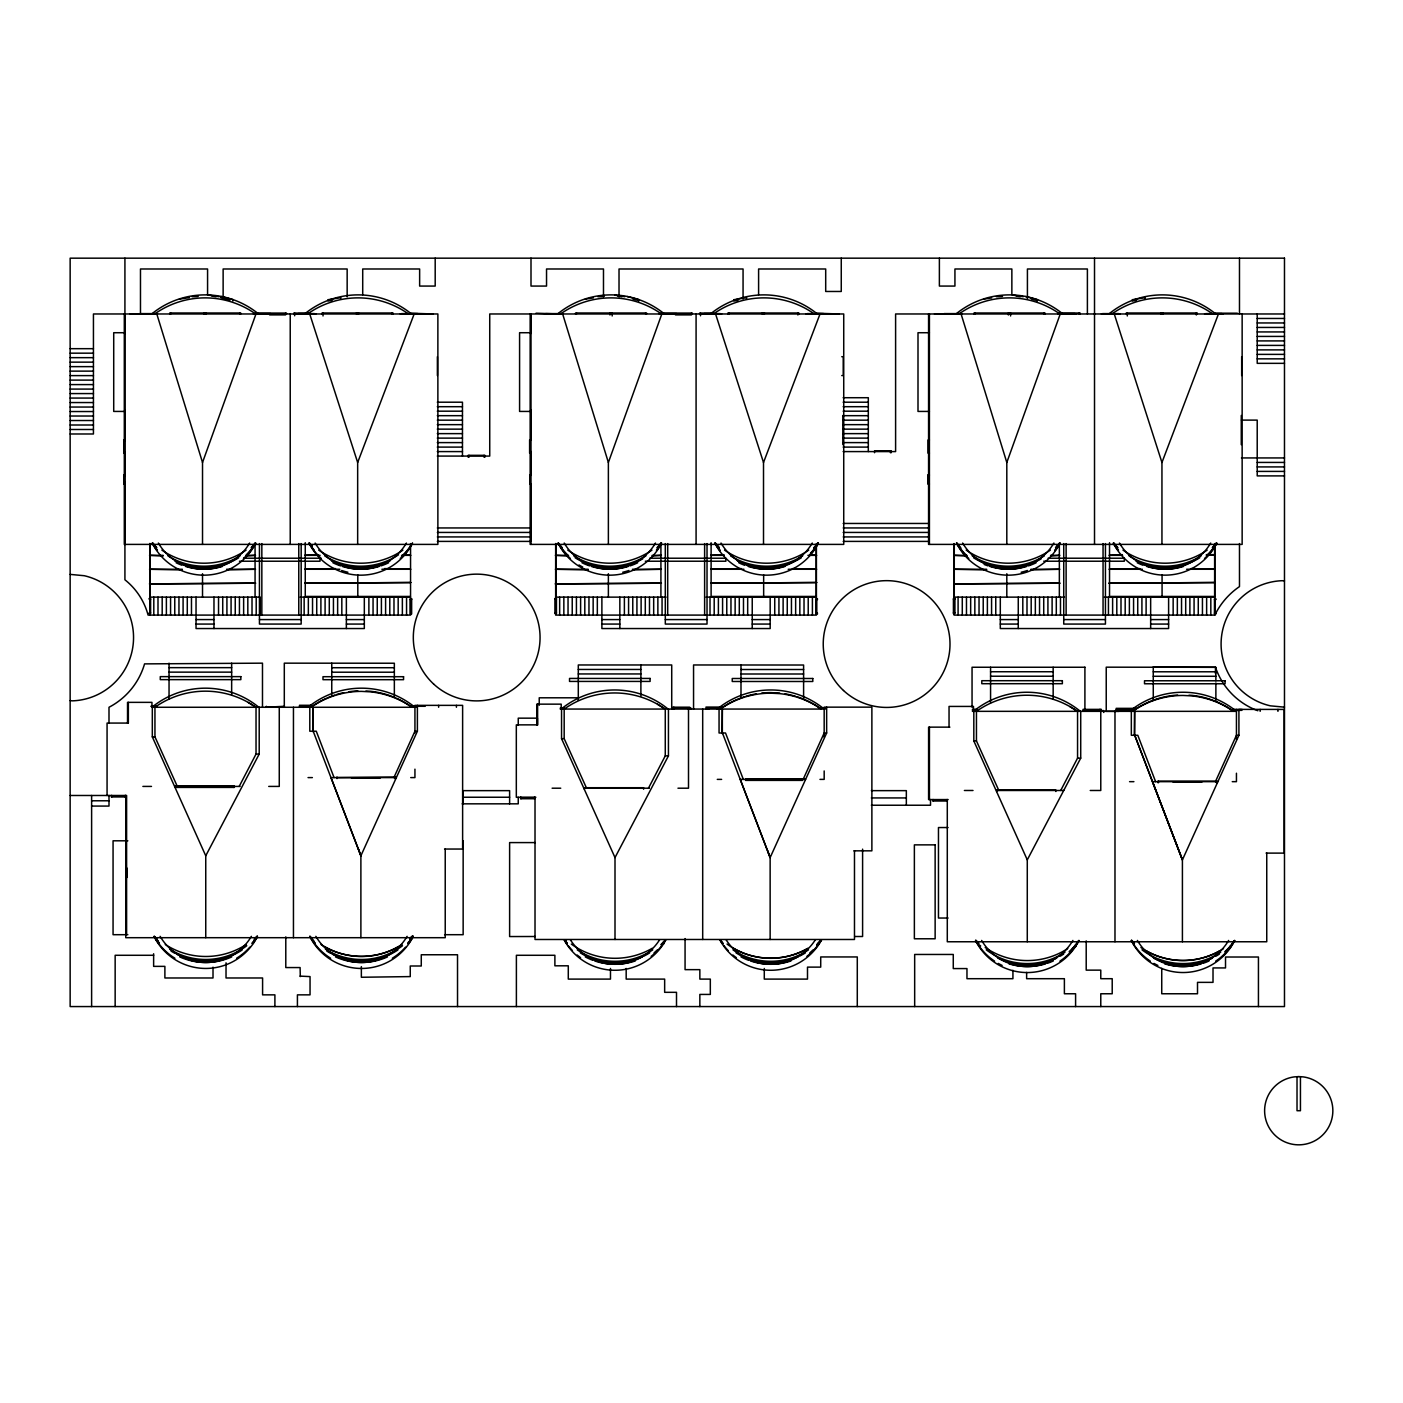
<?xml version="1.0" encoding="UTF-8"?>
<svg xmlns="http://www.w3.org/2000/svg" width="1403" height="1403" viewBox="0 0 1403 1403"><rect width="100%" height="100%" fill="white"/><g stroke="black" fill="none" stroke-linecap="round" stroke-linejoin="round"><path stroke-width="1.5" d="M221.06 297.804L221.393 296.559L233.249 299.681L232.916 300.926M222.358 298.137L229.846 299.786M638.768 300.926L639.102 299.681L627.246 296.559M1037.203 300.926L1037.518 299.681L1025.681 296.559M202.523 544.399L202.523 462.499L255.977 313.974M608.376 544.399L608.376 462.499L661.83 313.974M1006.81 544.399L1006.81 462.499L1060.247 313.974M357.66 544.399L357.66 462.499L414.166 313.974M763.513 544.399L763.513 462.499L820.018 313.974M1161.947 544.399L1161.947 462.499L1218.453 313.974M393.892 777.595L414.937 731.209L417.392 731.209L417.392 705.358M360.887 937.695L360.887 855.795L417.392 731.209M803.147 779.384L824.175 732.997L826.648 732.997L826.648 707.147M770.142 939.484L770.142 857.584L826.648 732.997M1215.419 781.664L1236.446 735.277L1238.919 735.277L1238.919 709.427M1182.413 941.764L1182.413 859.864L1238.919 735.277M239.194 786.417L256.03 754.06L256.03 707.27M648.449 788.205L665.268 755.866L665.268 709.059M1060.721 790.485L1077.557 758.146L1077.557 711.339L1069.805 706.533M205.75 937.695L205.75 855.795L259.204 754.06L259.204 707.27M615.005 939.484L615.005 857.584L668.442 755.866L668.442 709.059M1027.277 941.764L1027.277 859.864L1080.713 758.146L1080.713 711.339M156.014 939.782L156.785 938.625M565.269 941.571L566.04 940.431M978.312 942.693L977.54 943.851L980.679 945.955M409.641 938.554L412.57 935.994A74.254 74.254 0 0 1 409.746 938.677M123.938 484.123L123.938 474.898L123.938 484.123L125.13 483.93M529.79 484.123L529.79 474.898L529.79 484.123L531 483.93M127.164 877.419L127.164 868.194M928.225 484.123L928.225 474.898L928.225 484.123L929.417 483.93M398.645 946.516C376.109 959.634 346.874 959.634 324.321 946.516M1072.471 948.182L1075.855 946.499L1075.242 945.271M1220.172 950.603C1197.618 963.721 1168.383 963.721 1145.848 950.603M179.374 299.172L189.475 297.594M340.087 297.822L327.969 299.716L328.179 300.979L332.213 300.347M585.226 299.172L593.311 297.91M745.94 297.822L733.839 299.716L734.032 300.979L738.066 300.347M983.661 299.172L991.728 297.91M1144.357 297.822L1132.256 299.716L1132.449 300.979L1136.483 300.347M192.088 296.734L198.209 296.419M597.941 296.734L604.062 296.419M996.376 296.734L1002.496 296.419M262.484 707.34L262.484 663.163L144.562 663.882A71.343 71.343 0 0 1 108.996 707.27L108.996 723.334M535.262 936.502L509.622 936.555L509.622 842.589L535.262 842.589M255.381 313.079L286.458 313.079L286.458 313.974M308.678 313.079L293.771 313.079L293.771 313.974M661.234 313.079L692.31 313.079L692.31 313.974M713.443 313.079L699.623 313.079L699.623 313.974M1058.984 313.027L1080.117 313.027L1080.117 313.974M130.198 313.974L153.102 313.974M410.342 313.202L433.141 313.974M536.051 313.202L558.955 313.974M816.195 313.202L839.099 313.974M1214.612 313.202L1237.323 313.202M1284.482 313.974L895.605 313.974L895.605 451.591L843.15 451.591M269.586 314.886L285.563 314.886L285.563 313.079M675.439 314.886L691.433 314.886L691.433 313.079M1257.211 318.463L1284.482 318.463M1257.211 322.953L1284.482 322.953M1257.211 327.443L1284.482 327.443M1257.211 331.932L1284.482 331.932M125.13 332.721L113.713 332.721L113.713 411.43L125.13 411.43M531 332.721L519.584 332.721L519.584 411.43L531 411.43M929.417 332.721L918 332.721L918 411.43L929.417 411.43M1257.211 336.422L1284.482 336.422M1257.211 340.911L1284.482 340.911M1257.211 345.401L1284.482 345.401M70.15 348.681L93.44 348.681M1257.211 349.891L1284.482 349.891M70.15 353.17L93.44 353.17M1257.211 354.38L1284.482 354.38M841.765 356.713L843.238 356.713L843.238 375.566L841.765 375.566M70.15 357.66L93.44 357.66M1257.211 358.852L1284.482 358.852M70.15 362.149L93.44 362.149M1284.482 363.342L1257.211 363.342L1257.211 313.974M70.15 366.639L93.44 366.639M70.15 371.129L93.44 371.129M70.15 375.618L93.44 375.618M70.15 380.108L93.44 380.108M70.15 384.597L93.44 384.597M70.15 389.087L93.44 389.087M70.15 393.577L93.44 393.577M843.15 397.715L868.317 397.715L868.317 451.591M70.15 398.066L93.44 398.066M437.298 402.205L462.464 402.205L462.464 456.08M843.15 402.205L868.317 402.205M70.15 402.556L93.44 402.556M437.298 406.695L462.464 406.695M843.15 406.695L868.317 406.695M70.15 407.045L93.44 407.045M437.298 411.184L462.464 411.184M843.15 411.184L868.317 411.184M70.15 411.535L93.44 411.535M437.298 415.674L462.464 415.674M843.15 415.674L868.317 415.674M70.15 416.025L93.44 416.025M1241.445 420.111L1257.211 420.111L1257.211 475.898L1284.482 475.898M437.298 420.163L462.464 420.163M843.15 420.163L868.317 420.163M70.15 420.514L93.44 420.514M437.298 424.653L462.464 424.653M843.15 424.653L868.317 424.653M70.15 425.004L93.44 425.004M437.298 429.143L462.464 429.143M843.15 429.143L868.317 429.143M70.15 429.493L93.44 429.493M437.298 433.632L462.464 433.632M843.15 433.632L868.317 433.632M70.15 433.983L93.44 433.983L93.44 313.974L437.876 313.974L437.876 544.399L124.306 544.399L124.306 313.974M437.298 438.122L462.464 438.122M843.15 438.122L868.317 438.122M125.13 439.963L123.745 439.963L123.745 453.151L125.13 453.151M531 439.963L529.615 439.963L529.615 453.151L531 453.151M929.417 439.963L928.032 439.963L928.032 453.151L929.417 453.151M437.298 442.611L462.464 442.611M843.15 442.611L868.317 442.611M437.298 447.101L462.464 447.101M843.15 447.101L868.317 447.101M437.298 451.591L462.464 451.591M437.298 456.08L489.735 456.08L489.735 313.974L843.729 313.974L843.729 544.399L530.159 544.399L530.159 313.974M1241.445 457.939L1284.482 457.939M1257.211 462.429L1284.482 462.429M1257.211 466.918L1284.482 466.918M1257.211 471.408L1284.482 471.408M123.938 475.091L125.13 475.091M529.79 475.091L531 475.091M928.225 475.091L929.417 475.091M843.203 523.459L929.207 523.459M437.333 527.949L530.772 527.949M843.203 527.949L929.207 527.949M437.368 532.438L530.772 532.438M843.203 532.438L929.207 532.438M437.368 536.928L530.772 536.928M843.203 536.928L929.207 536.928M437.333 541.4L530.772 541.4L530.772 484.193M843.203 541.4L929.207 541.4L929.207 484.175M317.92 554.659L304.784 555.342L320.112 555.342M403.766 554.659L410.798 555.342L401.591 555.342M723.79 554.659L710.655 555.342L724.246 555.342M809.636 554.659L816.651 555.342L807.9 555.342M1122.207 554.659L1109.072 555.342L1122.663 555.342M1206.334 554.659L1215.086 554.659L1206.334 555.342M163.116 555.342L149.525 555.342L163.116 556.026M246.314 555.342L255.539 555.342L246.314 556.026M568.513 555.342L555.378 555.342L568.513 556.026M652.167 555.342L661.392 555.342L652.167 556.026M966.93 555.342L953.794 555.342L966.93 556.026M1050.584 555.342L1059.809 555.342L1050.584 556.026M243.806 558.219L320.007 558.219L320.007 561.218L239.457 561.218M649.659 558.219L725.86 558.219L725.86 561.218L645.31 561.218M1048.076 558.219L1124.294 558.219L1124.294 561.218L1043.727 561.218M335.44 568.583L304.784 569.267L339.824 569.267M384.527 568.583L410.798 569.267L381.879 569.267M741.293 568.583L710.655 569.267L743.941 569.267M792.572 568.583L816.651 569.267L788.205 569.267M1139.727 568.583L1109.072 569.267L1142.375 569.267M1191.007 568.583L1215.086 569.267L1186.622 569.267M182.355 569.267L149.525 569.267L182.355 569.951M226.602 569.267L255.539 569.267L226.602 569.951M588.208 569.267L555.378 569.267L588.208 569.951M632.472 569.267L661.392 569.267L632.472 569.951M986.642 569.267L953.794 569.267L986.642 569.951M1030.889 569.267L1059.809 569.267L1030.889 569.951M410.342 596.45L305.258 596.45L305.258 542.715M149.805 597.134L260.221 597.134L260.221 615.093M300.137 597.134L410.553 597.134M555.658 597.134L666.074 597.134M705.99 597.134L816.406 597.134M954.075 597.134L1064.491 597.134M1104.424 597.134L1214.84 597.134M149.156 598.467L150.595 598.467L150.595 613.585L149.156 613.585M817.493 598.818L816.055 598.818L816.055 613.935L817.493 613.935M1215.91 598.818L1214.472 598.818L1214.472 613.935L1215.91 613.935M149.156 599.221L150.595 599.221M555.009 599.221L556.447 599.221M953.426 599.221L954.864 599.221M410.202 599.572L411.64 599.572M816.055 599.572L817.493 599.572M1214.472 599.572L1215.91 599.572M149.156 612.83L150.595 612.83M555.009 612.83L556.447 612.83M953.426 612.83L954.864 612.83M816.055 613.181L817.493 613.181M1214.472 613.181L1215.91 613.181M1239.48 543.557L1239.48 586.594A73.482 73.482 0 0 0 1214.84 615.093L954.075 615.093L954.075 543.557M196.034 619.582L213.975 619.582M259.45 619.582L301.171 619.582M346.366 619.582L364.324 619.582M601.887 619.582L619.845 619.582M665.303 619.582L707.024 619.582M752.236 619.582L770.177 619.582M1000.304 619.582L1018.262 619.582M1063.737 619.582L1105.441 619.582M1150.653 619.582L1168.611 619.582M196.034 624.072L213.975 624.072M346.366 624.072L364.324 624.072M601.887 624.072L619.845 624.072M752.236 624.072L770.177 624.072M1000.304 624.072L1018.262 624.072M1150.653 624.072L1168.611 624.072M1084.905 667.249L972.051 667.249L972.051 707.147M169.044 667.653L231.653 667.653M331.757 667.723L394.348 667.723M578.299 669.459L640.89 669.459M740.994 669.512L803.603 669.512M990.571 671.739L1053.162 671.739M1153.266 671.791L1215.875 671.791M169.044 672.142L231.653 672.142M331.757 672.212L394.348 672.212M578.299 673.949L640.89 673.949M740.994 674.001L803.603 674.001M990.571 676.228L1053.162 676.228M1153.266 676.281L1215.875 676.281M578.299 697.8L539.226 697.8L539.226 705.271M311.659 705.288L299.505 705.288L299.505 707.27M150.84 706.288L156.662 706.288M284.441 706.288L265.535 707.27M312.939 706.288L300.891 706.288L300.891 707.27M411.289 706.288L425.197 706.288M722.194 707.077L706.007 707.077L706.007 709.059M127.533 723.071L127.533 702.359L151.945 702.359L151.945 707.27L416.638 707.27M672.984 707.936L689.68 707.936M560.218 708.094L564.234 708.094M672.879 708.094L690.942 708.094L690.942 709.059M719.441 708.094L707.393 708.094L707.393 709.059M821.001 708.094L825.28 708.094M1136.412 708.357L1116.174 708.357L1116.174 710.339L1133.606 710.339M560.218 709.059L825.28 709.059M972.384 709.374L977.207 709.374M1133.606 709.374L1117.56 709.374L1117.56 710.339M1232.22 709.374L1284.148 709.427L1284.148 853.112L1266.085 853.112M1116.174 709.848L1117.928 710.339M972.384 710.339L976.4 710.339M1232.22 710.339L1241.865 710.339L1241.865 709.374M1087.062 710.602L1103.758 710.602L1103.758 712.461M972.402 711.339L1236.446 711.339A84.355 84.355 0 0 0 1129.555 711.339M949.884 727.14L928.593 727.14L928.593 799.57L948.13 799.57M152.313 707.27L152.313 736.856L154.944 736.856L177.322 786.417M561.551 709.059L561.551 738.662L564.181 738.662L586.577 788.205M973.822 711.339L973.822 740.942L976.453 740.942L998.848 790.485M256.03 754.06L259.204 754.06M665.268 755.866L668.442 755.866M1077.557 758.146L1080.713 758.146M395.523 777.087L336.317 777.595M308.046 777.595L312.378 777.595M396.365 777.595L331.003 777.595L360.887 855.795L358.414 849.043M410.728 777.595L414.937 777.595L414.937 769.16M351.452 777.928L380.388 777.928M804.778 778.875L745.572 778.875L745.572 780.384L802.656 780.384M717.284 779.384L721.633 779.384M805.603 779.384L740.24 779.384L770.142 857.584L767.669 850.832M819.966 779.384L824.175 779.384L824.175 770.948M1129.555 781.664L1133.905 781.664M1217.874 781.664L1152.512 781.664L1182.413 859.864L1134.729 735.277L1182.413 859.864M1232.255 781.664L1236.446 781.664L1236.446 773.228M1172.978 782.015L1201.915 782.015M142.878 786.417L151.489 786.417M175.147 786.417L240.071 786.417M268.727 786.417L279.267 786.417L279.267 707.27M552.116 788.205L560.744 788.205M584.385 788.205L649.308 788.205M677.965 788.205L688.505 788.205L688.505 709.059M871.351 790.643L906.338 790.643L906.338 805.234M964.387 790.485L973.016 790.485M996.674 790.485L1063.772 790.485M1090.236 790.485L1100.776 790.485L1100.776 711.339M70.15 795.483L126.603 795.483L126.603 934.696M463.148 797.237L509.622 797.237M535.858 797.29L516.322 797.29L516.322 724.86L537.612 724.86L537.612 704.148M520.601 797.641L534.771 797.641M871.351 797.939L906.338 797.939M91.616 800.78L108.996 800.78M462.148 803.831L518.251 803.831L518.251 797.29M871.351 805.234L930.522 805.234L930.522 799.57M91.616 806.076L108.996 806.076L108.996 795.483M948.06 827.542L938.467 827.542L938.467 918.036L948.06 918.036M127.848 840.8L113.064 840.8L113.064 934.696L127.848 934.696M444.558 849.043L462.622 849.043L462.622 705.358L414.937 705.358L414.937 732.84M853.813 850.832L871.877 850.832L871.877 707.147L824.175 707.147L824.175 737.224M444.593 934.696L463.148 934.696L463.148 840.8M854.637 936.502L862.599 936.502L862.599 849.148M153.628 955.285L115.151 955.285L115.151 1006.565M1153.091 667.179L1215.472 667.302A70.606 70.606 0 0 0 1257.86 710.742M1119.05 711.356L1106.23 711.339L1106.23 667.179L1215.875 667.302L1215.875 680.771M300.102 976.12L310.045 976.593L310.045 994.85L297.418 994.85L297.418 1006.565M1188.955 695.204L1191.989 695.362A85.565 85.565 0 0 1 1233.465 711.339A88.056 88.056 0 0 0 1191.954 695.906L1183.01 695.45A88.056 88.056 0 0 0 1132.554 711.339A85.565 85.565 0 0 1 1177.608 695.046M779.717 693.082L770.738 692.608A85.565 85.565 0 0 0 761.759 693.082M365.92 691.048L370.462 691.276A85.565 85.565 0 0 1 394.769 697.537M1284.482 580.93L1282.132 580.702A63.381 63.381 0 0 0 1270.364 705.832L1284.482 707.165M70.15 574.388L84.268 575.721A63.381 63.381 0 0 1 72.5 700.851L70.15 700.641M1013.159 295.156L1023.243 296.734M1016.263 296.103L1020.297 296.734M614.724 295.156L624.826 296.734M617.829 296.103L621.88 296.734M208.872 295.156L218.956 296.734M211.976 296.103L216.009 296.734M1031.363 299.049L1037.273 300.61M632.928 299.049L638.856 300.61M220.429 297.085L230.302 299.681M733.576 948.323C756.112 961.441 785.347 961.441 807.9 948.323A74.254 74.254 0 0 1 727.052 944.079M657.533 704.253L665.092 709.059A87.109 87.109 0 0 0 564.181 709.059L564.181 738.662M248.278 702.465L255.855 707.27A87.109 87.109 0 0 0 154.944 707.27L154.944 736.856M1230.291 945.99L1230.747 946.92M817.861 943.395L818.475 944.64M662.97 942.991L663.584 944.219M408.606 941.606L409.22 942.851M253.715 941.185L254.329 942.43M1134.624 711.812L1134.396 735.277M722.335 709.532L722.124 732.997M313.097 707.743L312.869 731.209M973.822 740.942L1027.277 859.864M561.551 738.662L615.005 857.584M152.313 736.856L205.75 855.795M1155.598 781.664L1137.798 735.277L1131.327 735.277L1131.327 711.339M743.327 779.384L725.526 732.997L719.055 732.997L719.055 709.059M722.457 732.997L770.142 857.584M334.072 777.595L316.271 731.209L309.8 731.209L309.8 707.27M313.202 731.209L360.887 855.795M1114.263 313.974L1161.947 462.499M763.513 462.499L715.723 314.447M357.66 462.499L309.87 314.447M961.09 313.974L1006.81 462.499M562.656 313.974L608.376 462.499M156.803 313.974L202.523 462.499M1144.971 297.278L1145.041 298.558M746.536 297.278L746.606 298.558M340.683 297.278L340.754 298.558M457.536 1006.565L457.518 954.759L421.268 954.759L421.268 966.001L410.255 966.001L410.255 976.593L361.36 977.26L361.36 966.614M1300.441 1076.715L1300.441 1110.72L1297.021 1110.72L1297.021 1076.715M1277.94 709.427L1277.94 711.339M1266.751 853.112L1266.751 941.764L947.288 941.764L947.288 799.57M1260.157 709.427L1260.157 711.339M1258.438 1006.565L1258.438 957.021L1225.52 957.021L1225.52 967.93L1213.016 967.93L1213.016 982.363L1197.513 982.363L1197.513 993.762L1161.737 993.762L1161.737 968.386M1242.146 313.974L1242.146 544.399L928.576 544.399L928.576 313.974M1241.673 356.713L1241.673 375.566M1241.269 415.463L1241.269 444.681M1240.761 709.374L1240.761 710.339M1239.796 709.374L1239.796 710.339M1239.48 258.17L1239.48 313.974M1236.446 709.427L1236.446 739.504M1223.311 313.974L1204.563 313.974M1221.978 313.606L1205.703 313.606M1217.05 782.664L1217.05 781.155L1157.843 781.155L1157.843 782.664M1216.366 781.155L1216.366 782.664M1215.875 682.963L1215.875 700.465M1215.472 667.302L1215.472 673.598M1215.051 598.818L1215.051 613.935M1214.84 543.575L1214.84 615.093M1214.63 547.082L1214.63 596.45L1109.527 596.45L1109.527 542.715M1210.824 597.134L1210.824 615.093M1206.633 597.134L1206.633 615.093M1202.441 597.134L1202.441 615.093M1198.267 597.134L1198.267 615.093M1197.285 313.974L1197.285 312.992L1161.947 312.992L1161.947 313.974M1196.303 312.992L1196.303 314.991M1194.076 597.134L1194.076 615.093M1189.884 597.134L1189.884 615.093M1185.693 597.134L1185.693 615.093M1181.536 597.134L1181.536 615.093M1177.345 597.134L1177.345 615.093M1173.154 597.134L1173.154 615.093M1168.611 597.134L1168.611 628.544L1000.304 628.544L1000.304 597.134M1162.929 312.992L1162.929 313.974M1162.07 574.949L1162.07 596.45M1161.666 313.974L1161.666 312.992L1126.311 312.992L1126.311 313.974M1160.684 312.992L1160.684 313.974M1158.51 781.155L1158.51 782.664M1153.266 667.302L1153.266 700.465M1150.653 597.134L1150.653 628.544M1146.111 597.134L1146.111 615.093M1141.919 597.134L1141.919 615.093M1137.728 597.134L1137.728 615.093M1134.624 711.339L1134.624 735.821M1133.571 597.134L1133.571 615.093M1129.38 597.134L1129.38 615.093M1127.293 312.992L1127.293 315.973M1125.188 597.134L1125.188 615.093M1120.997 597.134L1120.997 615.093M1120.103 313.974L1101.355 313.974M1118.822 709.374L1118.822 711.339M1118.787 313.606L1102.495 313.606M1116.806 597.134L1116.806 615.093M1114.982 711.339L1114.982 941.764M1112.614 597.134L1112.614 615.093M1108.44 597.134L1108.44 615.093M1105.441 543.575L1105.441 624.072L1063.737 624.072L1063.737 543.575M1103.056 543.575L1103.056 615.093M1100.776 1006.565L1100.776 993.762L1112.211 993.762L1112.211 978.698L1100.776 978.698L1100.776 970.139L1086.203 970.139L1086.203 940.869M1099.829 709.374L1099.829 711.339M1094.515 258.17L1094.515 544.399M1087.395 313.974L1087.395 268.99L1027.417 268.99L1027.417 298.979M1084.905 667.179L1084.905 711.356M1084.291 709.374L1084.291 711.339M1079.188 313.027L1079.188 313.974M1076.434 313.974L1057.687 313.974M1075.592 1006.565L1075.592 993.762L1064.386 993.762L1064.386 978.698L1026.628 978.698L1026.628 972.402M1075.101 313.606L1058.827 313.606M1066.122 543.575L1066.122 615.093M1060.475 597.134L1060.475 615.093M1059.353 543.399L1059.353 597.134M1056.301 597.134L1056.301 615.093M1055.863 791.502L1055.863 789.994L996.674 789.994L996.674 791.502M1053.162 667.249L1053.162 698.747M1052.11 597.134L1052.11 615.093M1047.918 597.134L1047.918 615.093M1044.972 313.974L1044.972 312.992L1009.616 312.992L1009.616 313.974M1043.99 312.992L1043.99 313.974M1043.727 597.134L1043.727 615.093M1039.535 597.134L1039.535 615.093M1035.344 597.134L1035.344 615.093M1031.187 597.134L1031.187 615.093M1026.996 597.134L1026.996 615.093M1022.805 597.134L1022.805 615.093M1018.262 597.134L1018.262 628.544M1012.931 970.297L1012.931 978.698L966.965 978.698L966.965 968.579L953.268 968.579L953.268 954.461L914.668 954.461L914.668 1006.565M1011.861 294.7L1011.861 268.99L954.934 268.99L954.934 286.072L939.379 286.072L939.379 258.17M1010.598 312.992L1010.598 315.973M1009.336 313.974L1009.336 312.992L973.998 312.992L973.998 313.974M1008.354 312.992L1008.354 314.991M1006.81 573.739L1006.81 597.134M995.762 597.134L995.762 615.093M991.57 597.134L991.57 615.093M990.571 667.249L990.571 702.956M987.379 597.134L987.379 615.093M983.222 597.134L983.222 615.093M979.031 597.134L979.031 615.093M976.453 740.942L976.453 711.339A87.109 87.109 0 0 1 1077.364 711.339M974.98 312.992L974.98 313.974M974.839 597.134L974.839 615.093M970.666 597.134L970.666 615.093M966.474 597.134L966.474 615.093M962.283 597.134L962.283 615.093M961.739 313.974L942.991 313.974M960.424 313.606L944.131 313.606M958.091 597.134L958.091 615.093M957.372 313.974L934.468 313.974M954.268 543.978L954.268 597.134M954.303 598.467L954.303 613.585M949.042 727.14L949.042 706.428L973.472 706.428L973.472 711.339A84.355 84.355 0 0 1 1080.363 711.339M947.043 799.57L947.043 801.008L932.872 801.008L932.872 799.57M946.639 799.92L946.639 801.008M933.276 799.57L933.276 801.008M929.417 313.974L929.417 544.399M929.435 727.14L929.435 799.57M929.207 313.974L929.207 333.616M929.207 409.992L929.207 440.542M929.207 451.45L929.207 475.442M891.238 452.713L891.238 450.837L874.56 450.837L874.56 452.713M890.414 450.837L890.414 452.713M857.286 1006.565L857.286 956.951L820.72 956.951L820.72 967.123L807.497 967.123L807.497 979.101L764.284 979.101L764.284 968.456M854.48 850.832L854.48 939.484L535.017 939.484L535.017 797.29M842.852 415.463L842.852 444.681M841.256 258.17L841.256 291.473L825.701 291.473L825.701 268.99L758.602 268.99L758.602 294.7M824.876 313.974L806.129 313.974M823.561 313.606L807.269 313.606M816.634 598.818L816.634 613.935M816.406 543.575L816.406 615.093L555.658 615.093L555.658 543.505M816.195 547.082L816.195 596.45L711.111 596.45L711.111 542.715M812.407 597.134L812.407 615.093M808.216 597.134L808.216 615.093M804.024 597.134L804.024 615.093M803.603 698.641L803.603 665.022L693.556 664.969L693.556 709.111M799.833 597.134L799.833 615.093M798.868 313.974L798.868 312.992L763.53 312.992L763.53 313.974M797.886 312.992L797.886 314.991M795.641 597.134L795.641 615.093M791.45 597.134L791.45 615.093M787.258 597.134L787.258 615.093M783.12 597.134L783.12 615.093M778.928 597.134L778.928 615.093M774.737 597.134L774.737 615.093M770.177 597.134L770.177 628.544L601.887 628.544L601.887 597.134M764.495 312.992L764.495 313.974M763.653 574.949L763.653 596.45M763.232 313.974L763.232 312.992L727.894 312.992L727.894 313.974M762.25 312.992L762.25 313.974M752.236 597.134L752.236 628.544M747.676 597.134L747.676 615.093M743.485 597.134L743.485 615.093M743.064 298.979L743.064 268.99L619.021 268.99L619.021 296.84M740.994 664.969L740.994 697.256M739.293 597.134L739.293 615.093M735.137 597.134L735.137 615.093M730.963 597.134L730.963 615.093M728.876 312.992L728.876 313.974M726.772 597.134L726.772 615.093M722.58 597.134L722.58 615.093M722.335 709.059L722.335 733.541M721.686 313.974L702.938 313.974M720.353 313.606L704.078 313.606M718.389 597.134L718.389 615.093M714.197 597.134L714.197 615.093M710.006 597.134L710.006 615.093M708.673 708.094L708.673 709.059M707.024 543.575L707.024 624.072L665.303 624.072L665.303 543.575M704.622 543.575L704.622 615.093M702.693 709.059L702.693 939.484M700.518 313.079L700.518 315.78M699.851 1006.565L699.851 994.429L710.321 994.429L710.321 979.101L699.851 979.101L699.851 969.648L685.067 969.648L685.067 938.572M696.081 313.974L696.081 544.399M689.662 709.059L689.68 707.2L672.984 707.2L672.879 709.059M678.017 313.974L659.252 313.974M676.684 313.606L660.41 313.606M676.509 1006.565L676.509 992.324L664.654 992.324L664.654 979.101L626.176 979.101L626.176 968.456M674.141 708.094L674.141 709.059M673.826 707.2L673.826 709.059M671.721 709.129L671.721 664.969L578.299 664.969L578.299 700.325M667.705 543.575L667.705 615.093M662.058 597.134L662.058 615.093M660.918 543.399L660.918 597.134M657.867 597.134L657.867 615.093M653.675 597.134L653.675 615.093M649.484 597.134L649.484 615.093M646.537 313.974L646.537 312.992L611.199 312.992L611.199 313.974M645.555 312.992L645.555 313.974M645.292 597.134L645.292 615.093M643.591 789.223L643.591 787.714L584.385 787.714L584.385 789.223M641.118 597.134L641.118 615.093M640.89 664.969L640.89 695.941M636.927 597.134L636.927 615.093M632.771 597.134L632.771 615.093M628.579 597.134L628.579 615.093M624.388 597.134L624.388 615.093M619.845 597.134L619.845 628.544M612.182 312.992L612.182 315.973M610.919 313.974L610.919 312.992L575.563 312.992L575.563 313.974M610.48 968.456L610.48 979.101L568.285 979.101L568.285 965.808L554.886 965.808L554.886 955.285L516.392 955.285L516.392 1006.565M609.937 312.992L609.937 314.991M608.376 573.739L608.376 597.134M603.483 296.84L603.483 268.99L546.539 268.99L546.539 286.072L531 286.072L531 258.17M597.327 597.134L597.327 615.093M593.153 597.134L593.153 615.093M588.962 597.134L588.962 615.093M584.805 597.134L584.805 615.093M580.614 597.134L580.614 615.093M576.545 312.992L576.545 313.974M576.423 597.134L576.423 615.093M572.231 597.134L572.231 615.093M568.04 597.134L568.04 615.093M563.848 597.134L563.848 615.093M563.322 313.974L544.574 313.974M561.989 313.606L545.714 313.606M559.657 597.134L559.657 615.093M555.834 543.978L555.834 597.134M555.869 598.467L555.869 613.585M537.402 725.351L537.402 718.161L518.251 718.161L518.251 725.351M536.77 724.86L536.77 704.148L561.2 704.148L561.2 709.059A84.355 84.355 0 0 1 668.091 709.059M534.771 797.29L534.771 798.728L520.601 798.728L520.601 797.29M534.368 797.29L534.368 798.728M531 313.974L531 544.399M530.772 313.974L530.772 333.598M530.772 409.922L530.772 438.262M530.772 451.398L530.772 475.459M521.004 797.29L521.004 798.728M509.622 803.831L509.622 790.643L463.148 790.643L463.148 803.831M484.877 457.203L484.877 455.326L468.181 455.326L468.181 457.203M484.053 455.326L484.053 457.203M469.023 455.326L469.023 457.203M456.413 705.358L456.413 707.27M445.225 849.043L445.225 937.695L125.761 937.695L125.761 795.483M438.63 705.358L438.63 707.27M437.385 356.713L437.385 375.566M435.193 258.17L435.193 286.072L419.637 286.072L419.637 268.99L362.711 268.99L362.711 294.7M419.023 313.974L400.276 313.974M417.691 313.606L401.416 313.606M410.781 598.818L410.781 613.935M410.553 543.575L410.553 615.093L148.087 615.093A67.046 67.046 0 0 0 124.92 579.79L124.92 482.369M406.554 597.134L406.554 615.093M402.363 597.134L402.363 615.093M398.171 597.134L398.171 615.093M394.857 777.087L394.857 778.595M394.348 696.835L394.348 663.233L284.3 663.163L284.3 707.34M393.98 597.134L393.98 615.093M393.015 313.974L393.015 312.992L357.66 312.992L357.66 313.974M392.033 312.992L392.033 313.974M389.788 597.134L389.788 615.093M385.597 597.134L385.597 615.093M381.406 597.134L381.406 615.093M377.249 597.134L377.249 615.093M373.058 597.134L373.058 615.093M368.884 597.134L368.884 615.093M364.324 597.134L364.324 628.544L196.034 628.544L196.034 597.134M358.642 312.992L358.642 313.974M357.8 574.949L357.8 596.45M357.379 313.974L357.379 312.992L322.041 312.992L322.041 313.974M356.397 312.992L356.397 313.974M347.155 296.84L347.155 268.99L223.13 268.99L223.13 298.979M346.366 597.134L346.366 628.544M341.823 597.134L341.823 615.093M337.632 597.134L337.632 615.093M337.001 777.087L337.001 778.595M333.44 597.134L333.44 615.093M331.757 663.163L331.757 694.731M329.284 597.134L329.284 615.093M325.093 597.134L325.093 615.093M323.023 312.992L323.023 315.973M320.901 597.134L320.901 615.093M316.727 597.134L316.727 615.093M315.833 313.974L297.068 313.974M314.5 313.606L298.225 313.606M313.097 707.27L313.097 731.752M312.536 597.134L312.536 615.093M308.344 597.134L308.344 615.093M304.153 597.134L304.153 615.093M301.171 543.575L301.171 624.072L259.45 624.072L259.45 543.575M300.312 976.593L300.102 967.561L285.791 967.561L285.791 936.888M298.769 543.575L298.769 615.093M294.665 313.079L294.665 315.78M293.455 707.27L293.455 937.695M290.228 313.974L290.228 544.399M274.9 1006.565L274.9 994.85L262.589 994.85L262.589 977.979L226.023 977.979L226.023 962.826M272.147 313.974L253.399 313.974M270.832 313.606L254.539 313.606M266.377 706.288L266.377 707.27M261.835 543.575L261.835 615.093M256.205 597.134L256.205 615.093M255.065 543.399L255.065 597.134M252.014 597.134L252.014 615.093M247.822 597.134L247.822 615.093M243.631 597.134L243.631 615.093M240.685 313.974L240.685 312.992L205.347 312.992L205.347 313.974M239.703 312.992L239.703 313.974M239.439 597.134L239.439 615.093M235.248 597.134L235.248 615.093M233.67 785.908L233.67 787.416M231.653 663.163L231.653 694.678M231.074 597.134L231.074 615.093M226.918 597.134L226.918 615.093M222.726 597.134L222.726 615.093M218.535 597.134L218.535 615.093M213.975 597.134L213.975 628.544M213.01 967.158L213.01 977.979L164.888 977.979L164.888 966.369L153.628 966.369L153.628 953.742M207.574 294.7L207.574 268.99L140.475 268.99L140.475 313.974M206.329 312.992L206.329 313.974M205.048 313.974L205.048 312.992L169.71 312.992L169.71 313.974M204.066 312.992L204.066 313.974M202.523 573.739L202.523 597.134M191.474 597.134L191.474 615.093M187.283 597.134L187.283 615.093M183.091 597.134L183.091 615.093M178.953 597.134L178.953 615.093M174.761 597.134L174.761 615.093M170.692 312.992L170.692 313.974M170.57 597.134L170.57 615.093M169.044 663.163L169.044 698.869M166.378 597.134L166.378 615.093M162.187 597.134L162.187 615.093M157.995 597.134L157.995 615.093M157.469 313.974L138.704 313.974M156.136 313.606L139.862 313.606M153.804 597.134L153.804 615.093M149.981 543.978L149.981 597.134M150.016 598.467L150.016 613.585M149.805 543.435L149.805 615.093M128.357 702.359L128.357 723.071L107.066 723.071L107.066 795.483M128.147 707.27L128.147 723.334M125.516 795.483L125.516 796.939L111.363 796.939L111.363 795.483M125.13 313.974L125.13 544.399M125.113 795.483L125.113 796.939M124.92 258.17L124.92 333.651M124.92 410.202L124.92 440.805M124.92 451.748L124.92 475.81M111.766 795.483L111.766 796.939M91.616 795.483L91.616 1006.565M1067.753 948.568A74.254 74.254 0 0 1 985.187 947.481M1234.482 940.606A60.259 60.259 0 0 1 1225.24 952.251M1133.87 944.166A60.259 60.259 0 0 1 1131.537 940.606M1234.535 940.676A58.926 58.926 0 0 1 1215.647 961.16M1157.878 965.422A58.926 58.926 0 0 1 1154.038 963.423M1150.355 961.16A58.926 58.926 0 0 1 1131.467 940.676M1234.43 940.536A61.802 61.802 0 0 1 1224.924 951.655M1134.027 943.938A61.802 61.802 0 0 1 1131.59 940.536A65.678 65.678 0 0 0 1134.343 943.482M1209.018 960.985A63.591 63.591 0 0 1 1203.265 963.23M1201.301 963.861A63.591 63.591 0 0 1 1164.718 963.861M1134.185 943.71A63.591 63.591 0 0 1 1131.642 940.466M1234.763 940.431A57.769 57.769 0 0 1 1131.256 940.431M1220.75 952.128A68.098 68.098 0 0 1 1141.989 949.831M1134.483 943.237A68.098 68.098 0 0 1 1131.747 940.308M1065.017 952.128A68.098 68.098 0 0 1 986.256 949.831M978.75 943.237A68.098 68.098 0 0 1 976.014 940.308M1059.914 961.16A58.926 58.926 0 0 0 1078.802 940.676A60.259 60.259 0 0 1 1069.507 952.251M1002.145 965.422A58.926 58.926 0 0 1 998.305 963.423M994.622 961.16A58.926 58.926 0 0 1 975.734 940.676A60.259 60.259 0 0 0 978.137 944.166M1079.03 940.431A57.769 57.769 0 0 1 975.506 940.431M1078.697 940.536A61.802 61.802 0 0 1 1069.191 951.655M978.294 943.938A61.802 61.802 0 0 1 975.857 940.536A65.678 65.678 0 0 0 978.61 943.482M1053.285 960.985A63.591 63.591 0 0 1 1047.532 963.23M1045.568 963.861A63.591 63.591 0 0 1 1008.985 963.861M978.452 943.71A63.591 63.591 0 0 1 975.909 940.466M1063.667 954.04A65.678 65.678 0 0 1 1060.212 956.197M1056.652 958.126A65.678 65.678 0 0 1 997.901 958.126M665.215 939.975A61.802 61.802 0 0 1 661.304 944.885M567.338 943.307A61.802 61.802 0 0 1 564.778 939.975M652.167 948.323A74.254 74.254 0 0 1 571.319 944.079M665.916 939.782A57.769 57.769 0 0 1 564.076 939.782M721.738 708.024A85.565 85.565 0 0 1 744.204 696.817M745.905 696.291A85.565 85.565 0 0 1 756.41 693.819M785.049 693.819A85.565 85.565 0 0 1 795.554 696.291M797.272 696.817A85.565 85.565 0 0 1 821.193 709.059A88.056 88.056 0 0 0 779.665 693.626L770.738 693.17A88.056 88.056 0 0 0 720.283 709.059M821.176 940.273A58.926 58.926 0 0 1 806.9 956.355M736.312 957.653A58.926 58.926 0 0 1 732.892 955.005M728.157 950.568A58.926 58.926 0 0 1 723.93 945.64M722.65 943.903A58.926 58.926 0 0 1 720.283 940.273A60.259 60.259 0 0 0 722.861 943.605M821.071 940.133A60.259 60.259 0 0 1 817.283 945.271M812.968 949.971A60.259 60.259 0 0 1 809.829 952.847M665.443 940.273A58.926 58.926 0 0 1 651.167 956.355M580.579 957.653A58.926 58.926 0 0 1 577.159 955.005M572.424 950.568A58.926 58.926 0 0 1 568.197 945.64M566.917 943.903A58.926 58.926 0 0 1 564.55 940.273M717.284 709.059A84.355 84.355 0 0 1 824.175 709.059M808.479 949.866A68.098 68.098 0 0 1 732.98 949.866M805.427 952.865A65.678 65.678 0 0 1 800.113 955.846M798.289 956.723A65.678 65.678 0 0 1 736.049 952.865M821.649 939.782A57.769 57.769 0 0 1 719.809 939.782M820.948 939.975A61.802 61.802 0 0 1 817.037 944.885M723.071 943.307A61.802 61.802 0 0 1 720.511 939.975M665.338 940.133A60.259 60.259 0 0 1 661.55 945.271M657.235 949.971A60.259 60.259 0 0 1 654.096 952.847M567.128 943.605A60.259 60.259 0 0 1 564.672 940.133M663.812 941.431A63.591 63.591 0 0 1 661.076 944.5M635.261 960.95A63.591 63.591 0 0 1 604.746 963.44M602.711 963.072A63.591 63.591 0 0 1 594.749 960.95M592.803 960.266A63.591 63.591 0 0 1 585.279 956.899M819.545 941.431A63.591 63.591 0 0 1 816.809 944.5M790.994 960.95A63.591 63.591 0 0 1 760.479 963.44M758.444 963.072A63.591 63.591 0 0 1 750.482 960.95M748.536 960.266A63.591 63.591 0 0 1 741.012 956.899M649.694 952.865A65.678 65.678 0 0 1 644.38 955.846M642.539 956.723A65.678 65.678 0 0 1 580.316 952.865M652.746 949.866A68.098 68.098 0 0 1 577.247 949.866M308.046 707.27A84.355 84.355 0 0 1 414.937 707.27M312.501 706.218A85.565 85.565 0 0 1 326.566 698.256M328.214 697.537A85.565 85.565 0 0 1 334.949 695.029M336.667 694.485A85.565 85.565 0 0 1 343.63 692.696M348.944 691.732A85.565 85.565 0 0 1 357.888 690.89M396.418 698.256A85.565 85.565 0 0 1 411.938 707.27A88.056 88.056 0 0 0 370.427 691.837L361.483 691.381A88.056 88.056 0 0 0 311.028 707.27M1219.4 954.04A65.678 65.678 0 0 1 1215.945 956.197M1212.385 958.126A65.678 65.678 0 0 1 1153.634 958.126M1228.642 940.431A52.911 52.911 0 0 1 1137.377 940.431M1072.909 940.431A52.911 52.911 0 0 1 981.644 940.431M1223.486 948.568A74.254 74.254 0 0 1 1140.92 947.481M257.012 936.222A68.098 68.098 0 0 1 254.276 939.168M246.77 945.745A68.098 68.098 0 0 1 169.675 949.147M257.503 936.345A57.769 57.769 0 0 1 153.997 936.345M408.291 943.851A58.926 58.926 0 0 0 413.026 936.608A61.802 61.802 0 0 1 407.799 943.097M315.184 943.097A61.802 61.802 0 0 1 310.063 936.467A58.926 58.926 0 0 0 330.652 958.249M405.537 947.183A58.926 58.926 0 0 1 392.314 958.249M413.254 936.345A57.769 57.769 0 0 1 309.73 936.345M412.956 936.538A60.259 60.259 0 0 1 408.027 943.482M314.938 943.482A60.259 60.259 0 0 1 310.01 936.538M254.574 939.642A63.591 63.591 0 0 0 257.117 936.38A65.678 65.678 0 0 1 254.417 939.396M231.758 956.916A63.591 63.591 0 0 1 179.742 956.916M158.276 941.203A63.591 63.591 0 0 1 154.4 936.38M401.959 944.482A74.254 74.254 0 0 1 321.006 944.482M410.307 939.642A63.591 63.591 0 0 0 412.85 936.38A68.098 68.098 0 0 1 410.009 939.168M402.503 945.745A68.098 68.098 0 0 1 325.408 949.147M659.638 939.764A52.911 52.911 0 0 1 570.355 939.764M252.066 943.097A61.802 61.802 0 0 0 257.17 936.467A60.259 60.259 0 0 1 252.294 943.482M159.451 943.097A61.802 61.802 0 0 1 154.33 936.467A60.259 60.259 0 0 0 159.205 943.482M387.491 956.916A63.591 63.591 0 0 1 335.475 956.916M314.009 941.203A63.591 63.591 0 0 1 310.133 936.38M242.158 949.971A65.678 65.678 0 0 1 176.375 954.04M174.586 953.111A65.678 65.678 0 0 1 171.061 951.076M412.798 936.31A65.678 65.678 0 0 1 410.15 939.396M397.891 949.971A65.678 65.678 0 0 1 332.108 954.04M330.319 953.111A65.678 65.678 0 0 1 326.794 951.076M257.293 936.608A58.926 58.926 0 0 1 252.54 943.851M249.804 947.183A58.926 58.926 0 0 1 236.581 958.249M174.919 958.249A58.926 58.926 0 0 1 154.225 936.608M246.226 944.482A74.254 74.254 0 0 1 165.273 944.482M407.116 936.345A52.911 52.911 0 0 1 315.85 936.345M815.371 939.764A52.911 52.911 0 0 1 726.088 939.764M151.945 707.27A84.355 84.355 0 0 1 258.836 707.27M251.383 936.345A52.911 52.911 0 0 1 160.117 936.345M151.717 313.974A84.355 84.355 0 0 1 258.608 313.974M154.698 313.974A87.109 87.109 0 0 1 255.609 313.974M307.59 313.974A87.109 87.109 0 0 1 408.501 313.974M304.609 313.974A84.355 84.355 0 0 1 411.5 313.974M400.258 558.482A58.926 58.926 0 0 0 412.324 543.312A60.259 60.259 0 0 1 401.486 556.36M347.926 572.249A58.926 58.926 0 0 1 341.666 570.477M321.305 558.482A58.926 58.926 0 0 1 309.256 543.312A60.259 60.259 0 0 0 314.237 550.186M402.889 550.116A74.254 74.254 0 0 1 318.691 550.116M398.54 554.764A68.098 68.098 0 0 1 324.707 555.851M412.552 543.049A57.769 57.769 0 0 1 309.028 543.049M311.817 546.574A61.802 61.802 0 0 1 309.379 543.171M390.157 560.744A65.678 65.678 0 0 1 331.406 560.744M312.115 546.1A65.678 65.678 0 0 1 309.484 543.014M388.666 562.743A63.591 63.591 0 0 1 381.037 565.865M379.073 566.496A63.591 63.591 0 0 1 342.49 566.496M340.526 565.865A63.591 63.591 0 0 1 332.897 562.743M311.975 546.346A63.591 63.591 0 0 1 309.432 543.084M406.414 543.049A52.911 52.911 0 0 1 315.149 543.049M255.521 543.312A58.926 58.926 0 0 1 243.473 558.482M157.189 550.555A58.926 58.926 0 0 1 152.453 543.312M246.226 554.886A60.259 60.259 0 0 0 255.469 543.242A61.802 61.802 0 0 1 251.646 548.205M157.434 550.186A60.259 60.259 0 0 1 152.524 543.242A61.802 61.802 0 0 0 156.329 548.205M246.086 550.116A74.254 74.254 0 0 1 161.889 550.116M240.053 555.851A68.098 68.098 0 0 1 167.922 555.851M255.749 543.049A57.769 57.769 0 0 1 152.225 543.049M251.277 547.591A65.678 65.678 0 0 0 255.293 543.014A63.591 63.591 0 0 1 251.453 547.907M238.685 557.78A65.678 65.678 0 0 1 174.621 560.744M156.715 547.591A65.678 65.678 0 0 1 152.681 543.014A63.591 63.591 0 0 0 156.522 547.907M222.288 566.496A63.591 63.591 0 0 1 185.687 566.496M181.794 565.181A63.591 63.591 0 0 1 176.112 562.743M249.629 543.049A52.911 52.911 0 0 1 158.364 543.049M557.57 313.974A84.355 84.355 0 0 1 664.461 313.974M560.551 313.974A87.109 87.109 0 0 1 661.462 313.974M713.443 313.974A87.109 87.109 0 0 1 814.354 313.974M710.462 313.974A84.355 84.355 0 0 1 817.353 313.974M814.301 548.205A61.802 61.802 0 0 0 818.054 543.171A58.926 58.926 0 0 1 810.688 553.887M719.844 550.555A58.926 58.926 0 0 1 715.109 543.312A60.259 60.259 0 0 0 720.09 550.186M818.124 543.242A60.259 60.259 0 0 1 810.373 553.361M718.985 548.205A61.802 61.802 0 0 1 715.232 543.171M808.742 550.116A74.254 74.254 0 0 1 724.544 550.116M802.709 555.851A68.098 68.098 0 0 1 730.577 555.851M818.405 543.049A57.769 57.769 0 0 1 714.881 543.049M813.915 547.591A65.678 65.678 0 0 0 817.949 543.014A63.591 63.591 0 0 1 814.108 547.907M801.323 557.78A65.678 65.678 0 0 1 737.276 560.744M719.353 547.591A65.678 65.678 0 0 1 715.337 543.014A63.591 63.591 0 0 0 719.178 547.907M784.943 566.496A63.591 63.591 0 0 1 748.343 566.496M744.449 565.181A63.591 63.591 0 0 1 738.767 562.743M812.267 543.049A52.911 52.911 0 0 1 721.019 543.049M656.639 550.555A58.926 58.926 0 0 0 661.374 543.312A60.259 60.259 0 0 1 656.394 550.186M628.965 570.477A58.926 58.926 0 0 1 622.704 572.249M582.789 567.093A58.926 58.926 0 0 1 579.018 564.953M570.372 558.482A58.926 58.926 0 0 1 558.306 543.312A60.259 60.259 0 0 0 567.601 554.886M661.269 543.171A61.802 61.802 0 0 1 657.516 548.205M562.182 548.205A61.802 61.802 0 0 1 558.429 543.171M651.939 550.116A74.254 74.254 0 0 1 567.759 550.116M645.924 555.851A68.098 68.098 0 0 1 573.774 555.851M661.602 543.049A57.769 57.769 0 0 1 558.078 543.049M657.13 547.591A65.678 65.678 0 0 0 661.146 543.014A63.591 63.591 0 0 1 657.323 547.907M642.784 558.815A65.678 65.678 0 0 1 575.16 557.78M637.734 562.743A63.591 63.591 0 0 1 630.105 565.865M628.141 566.496A63.591 63.591 0 0 1 591.557 566.496M589.593 565.865A63.591 63.591 0 0 1 581.964 562.743M562.375 547.907A63.591 63.591 0 0 1 558.482 543.084M655.482 543.049A52.911 52.911 0 0 1 564.216 543.049M955.987 313.974A84.355 84.355 0 0 1 1062.878 313.974M958.986 313.974A87.109 87.109 0 0 1 1059.896 313.974M1111.878 313.974A87.109 87.109 0 0 1 1212.788 313.974M1108.879 313.974A84.355 84.355 0 0 1 1215.77 313.974M1216.594 543.312A58.926 58.926 0 0 1 1204.546 558.482M1118.279 550.555A58.926 58.926 0 0 1 1113.526 543.312A61.802 61.802 0 0 0 1117.402 548.205M1207.299 554.886A60.259 60.259 0 0 0 1216.541 543.242A61.802 61.802 0 0 1 1212.736 548.205M1118.524 550.186A60.259 60.259 0 0 1 1113.596 543.242M1207.159 550.116A74.254 74.254 0 0 1 1122.979 550.116M1201.143 555.851A68.098 68.098 0 0 1 1128.994 555.851M1216.822 543.049A57.769 57.769 0 0 1 1113.316 543.049M1212.35 547.591A65.678 65.678 0 0 0 1216.366 543.014A63.591 63.591 0 0 1 1212.543 547.907M1199.758 557.78A65.678 65.678 0 0 1 1135.693 560.744M1117.788 547.591A65.678 65.678 0 0 1 1113.754 543.014M1183.36 566.496A63.591 63.591 0 0 1 1146.777 566.496M1142.866 565.181A63.591 63.591 0 0 1 1137.184 562.743M1117.595 547.907A63.591 63.591 0 0 1 1113.701 543.084M1210.701 543.049A52.911 52.911 0 0 1 1119.436 543.049M1055.933 548.205A61.802 61.802 0 0 0 1059.686 543.171A58.926 58.926 0 0 1 1055.074 550.555M1027.382 570.477A58.926 58.926 0 0 1 1021.138 572.249M968.789 558.482A58.926 58.926 0 0 1 956.741 543.312M1059.739 543.242A60.259 60.259 0 0 1 1054.81 550.186M966.036 554.886A60.259 60.259 0 0 1 956.793 543.242A61.802 61.802 0 0 0 960.599 548.205M1050.356 550.116A74.254 74.254 0 0 1 966.176 550.116M1044.341 555.851A68.098 68.098 0 0 1 972.191 555.851M1060.037 543.049A57.769 57.769 0 0 1 956.513 543.049M1059.581 543.014A65.678 65.678 0 0 1 1055.547 547.591M1041.219 558.815A65.678 65.678 0 0 1 973.577 557.78M1059.633 543.084A63.591 63.591 0 0 1 1055.74 547.907M1036.151 562.743A63.591 63.591 0 0 1 1028.522 565.865M1026.558 566.496A63.591 63.591 0 0 1 989.974 566.496M988.01 565.865A63.591 63.591 0 0 1 984.152 564.427M960.792 547.907A63.591 63.591 0 0 1 956.916 543.084M1053.899 543.049A52.911 52.911 0 0 1 962.633 543.049M1298.74 1076.592L1294.285 1076.89A34.11 34.11 0 0 0 1269.961 1129.047A34.11 34.11 0 0 0 1327.501 1129.047A34.11 34.11 0 0 0 1303.177 1076.89L1298.74 1076.592M1284.482 258.17L70.15 258.17L70.15 1006.565L1284.482 1006.565L1284.482 258.17M410.798 582.526L304.784 583.192L410.798 582.526M816.651 582.526L710.655 583.192L816.651 582.526M1215.086 582.526L1109.072 583.192L1215.086 582.526M255.539 583.192L149.525 583.876L255.539 583.192M661.392 583.192L555.378 583.876L661.392 583.192M1059.809 583.192L953.794 583.876L1059.809 583.192M556.447 598.467L555.009 598.467L555.009 613.585L556.447 613.585L556.447 598.467M954.864 598.467L953.426 598.467L953.426 613.585L954.864 613.585L954.864 598.467M411.64 598.818L410.202 598.818L410.202 613.935L411.64 613.935L411.64 598.818M240.842 676.632L160.275 676.632L160.275 679.631L240.842 679.631L240.842 676.632M403.555 676.702L322.988 676.702L322.988 679.683L403.555 679.683L403.555 676.702M650.098 678.438L569.53 678.438L569.53 681.42L650.098 681.42L650.098 678.438M812.793 678.491L732.243 678.491L732.243 681.49L812.793 681.49L812.793 678.491M1062.369 680.701L981.802 680.701L981.802 683.699L1062.369 683.699L1062.369 680.701M1225.065 680.771L1144.515 680.771L1144.515 683.77L1225.065 683.77L1225.065 680.771M1101.092 709.374L1083.028 709.374L1083.028 710.339L1101.092 710.339L1101.092 709.374M234.354 785.908L175.147 785.908L175.147 787.416L234.354 787.416L234.354 785.908M935.135 844.869L914.37 844.869L914.37 938.782L935.135 938.782L935.135 844.869M843.501 690.504A63.381 63.381 0 0 0 948.41 658.165A63.381 63.381 0 0 0 867.948 583.473A63.381 63.381 0 0 0 843.501 690.504M433.562 683.962A63.381 63.381 0 0 0 538.471 651.641A63.381 63.381 0 0 0 458.027 576.949A63.381 63.381 0 0 0 433.562 683.962"/></g></svg>
